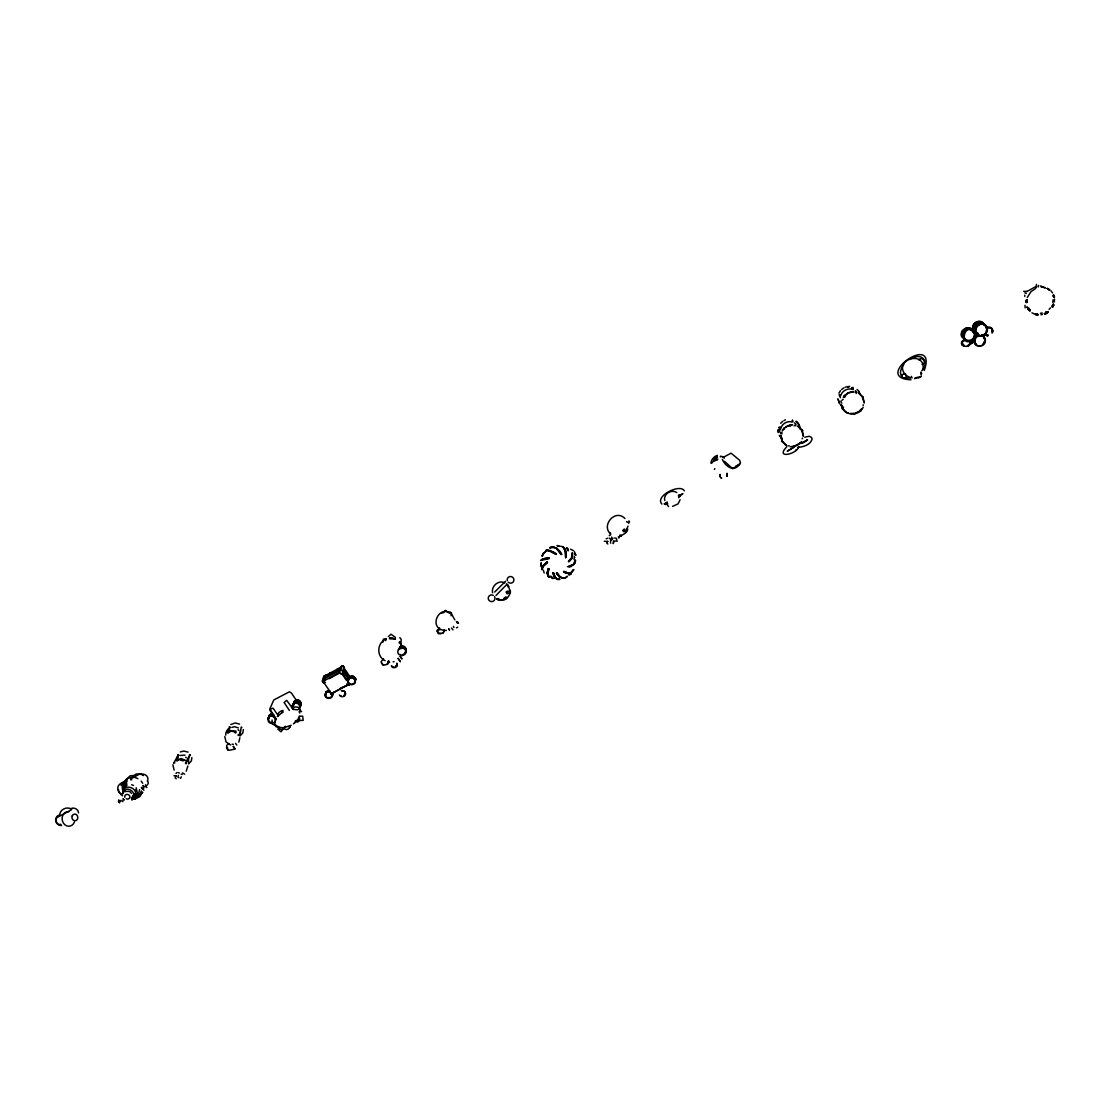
<?xml version="1.0" encoding="UTF-8"?>
<svg xmlns="http://www.w3.org/2000/svg" width="1110" height="1110" viewBox="0 0 1110 1110"><rect width="100%" height="100%" fill="white"/><g stroke="black" fill="none" stroke-linecap="round" stroke-linejoin="round"><path stroke-width="1.5" d="M1053.029 299.839L1052.793 302.628M541.846 569.638L541.86 567.904M627.955 526.085L625.332 533.272L618.978 536.824M962.495 343.434L964.132 345.376M510.059 591.061L508.366 585.844M510.045 591.741L510.059 590.645M1054.5 299.214L1054.32 301.934M177.475 760.586L178.058 757.617M328.976 690.6L325.841 692.099L325.757 695.568M323.468 682.095L323.537 681.179M340.479 670.052L324.453 678.654L325.063 677.072L341.297 668.497M1026.695 302.42L1026.431 301.906C1027.402 297.619 1026.306 304.917 1027.111 301.074C1027.305 296.231 1026.403 306.984 1026.278 300.227M1026.431 301.906L1027.111 301.074C1025.709 299.284 1025.89 303.308 1027.111 301.074L1026.528 299.714M330.114 692.557L331.279 694.388L333.166 693.32M778.36 429.875L778.429 432.262M779.692 429.917L779.761 432.012M780.816 435.189L782.037 440.989L786.282 445.138M574.938 554.57L574.439 553.03M803.099 436.022L801.906 430.208L797.646 426.046M618.88 537.393L618.853 538.1M278.027 714.618L278.86 712.537L281.163 710.997M845.362 395.757L844.266 395.438L845.196 396.006M181.36 776.833L180.5 778.401M991.827 331.266L991.813 330.53M345.404 693.5L343.698 695.998M860.305 410.256C861.193 412.49 861.957 408.064 859.792 410.686M118.479 789.487L118.895 792.207L121.85 794.427M975.385 335.997L975.44 335.275M963.73 339.729L963.716 341.089M963.66 341.214L964.188 338.189M1054.195 295.94L1053.376 296.523L1053.543 295.038L1054.306 296.939L1053.376 296.523C1053.043 291.888 1055.471 299.991 1054.028 296.592M444.264 630.549L443.653 632.173M1052.197 307.068C1055.111 300.255 1052.238 310.772 1052.46 305.514L1053.709 304.945L1053.348 304.209M1052.71 306.637L1053.473 304.875M613.761 541.569L613.219 543.512M972.818 327.977L973.026 326.562M985.125 325.077L984.029 324.55C980.838 316.933 968.753 324.37 973.928 330.711C971.361 326.52 976.509 321.081 980.976 322.497M974.219 341.214L976.62 336.732L981.517 335.678M985.291 340.187C986.346 347.166 974.358 348.845 974.192 341.478M986.54 329.434L986.596 327.644M565.614 557.928L565.85 552.35L563.034 547.272M625.735 531.177C626.096 534.84 629.467 526.737 626.484 529.387M172.882 764.748L174.117 770.104M295.94 720.695C297.341 724.65 300.935 719.446 299.145 717.226M122.821 793.47C124.056 784.326 138.681 791.791 131.688 797.951L132.645 797.868M566.114 556.859L566.225 552.28L563.519 547.147M224.803 736.513L226.01 741.91L230.672 745.06M566.336 557.123L565.49 549.27M540.806 565.698L541.194 562.895M565.573 557.137L564.796 549.575M922.979 369.533C925.823 349.761 892.551 359.557 905.441 374.791M973.068 326.881C973.248 321.428 981.67 319.389 984.057 324.425M267.982 718.17L269.341 721.694M540.736 566.003L541.139 563.131M141.317 790.972L139.638 795.315L134.726 799.144L139.791 796.702L142.177 792.165M299.783 707.472L299.506 703.768L295.926 702.019M299.284 707.916C304.182 692.224 281.621 710.497 298.091 709.706M1028.443 309.329L1027.624 307.664L1029.997 310.925L1028.054 308.747L1028.47 309.662M350.635 677.169C345.557 678.71 348.568 686.618 353.23 684.246M348.124 679.417L349.414 677.003M348.484 679.473L348.373 680.652M355.547 679.514L354.673 682.095M575.23 560.245L573.37 564.477L569.069 566.336M503.718 598.748C503.912 601.426 509.254 596.625 505.813 597.083M736.388 465.728L735.444 466.561M738.358 464.479L737.415 465.312M575.202 562.59L575.59 560.217M348.443 679.042L349.234 677.155M1054.403 296.62L1054.292 297.078M121.059 785.491L122.419 782.605L125.916 780.538M325.813 692.862L325.785 694.194M332.431 694.61L332.459 693.278L349.178 683.857M331.168 696.927L332.611 695.013L332.542 692.959M546.883 573.676L548.243 568.486M611.638 537.046L611.721 539.28M283.494 727.508C284.465 731.004 289.988 729.672 290.057 726.328M292.665 709.165C293.442 704.531 302.558 707.778 299.908 711.801M992.52 331.987C994.13 328.255 988.982 325.466 986.221 328.005M992.77 331.168L992.34 332.528M974.053 338.55L974.677 343.046L977.133 345.39M680.097 499.736L678.03 503.926L672.604 506.368M229.035 731.296L229.617 729.547M961.787 343.004L961.773 344.142M405.733 652.944C407.8 648.351 400.252 645.146 398.282 649.641M402.167 655.691L404.886 654.47L405.885 652.153M719.932 474.83L720.154 476.356M628.829 523.365L628.149 522.213M961.746 331.973L962.55 337.065L965.853 340.007M972.915 327.075L973.623 324.855M974.08 336.274L974.316 335.4M974.677 335.359L974.067 337.079M987.081 330.475L985.971 332.972L983.002 335.192M985.194 341.034L982.142 345.141M1036.907 313.95C1032.508 313.825 1039.695 316.045 1036.907 313.95C1033.507 313.02 1036.504 316.031 1036.907 313.95L1038.363 314.824L1036.907 314.643M59.746 814.199C60.634 808.968 67.419 806.207 71.72 809.315M509.143 591.047C510.642 587.717 511.058 595.362 509.129 593.337M509.865 593.226C508.866 599.012 501.526 602.272 496.628 598.914M347.971 680.291L348.651 678.959M610.542 540.39L610.639 543.192M572.344 555.638L571.594 558.039L568.625 561.271M269.12 715.77L269.133 718.004M332.653 694.888L331.474 696.664M339.133 671.425L339.105 672.48M794.122 425.893L795.065 425.005L795.925 425.893M802.599 438.062L802.1 438.825M292.332 705.738L294.747 702.061M299.214 707.972L300.089 705.336M292.499 705.225C294.178 700.465 302.392 704.489 299.131 708.499M300.421 706.251C302.364 703.809 300.075 699.855 297.036 699.897M325.299 693.694L327.311 691.78L330.142 691.849M840.395 395.646L839.243 394.438L839.59 396.076M349.053 677.905L348.831 678.765L349.359 678.252M548.395 568.611L547.133 573.509L548.895 576.784M355.547 680L354.603 681.512M548.756 568.722L547.868 575.563M863.15 405.608L863.205 404.72M548.964 568.708L547.632 573.759L549.367 577.047M1028.235 309.301L1029.442 309.51L1028.914 310.231M299.769 707.472L298.978 709.012M300.907 705.488C302.114 703.893 298.951 698.884 295.662 700.965M388.209 663.239L388.819 662.17M451.104 615.773L451.423 612.803L448.093 612.609M387.987 662.129L387.917 661.324M388.417 662.864L388.916 661.116M295.968 720.834L294.372 723.151M293.623 702.908L294.858 701.34M727.078 476.135L727.022 473.29M720.112 474.358L719.779 476.579L721.375 478.008M629.564 522.019L628.884 520.867M344.613 694.416L344.697 692.862M268.023 718.309C270.396 712.592 279.123 719.419 273.629 722.763M438.755 629.911L440.129 629.661M173.715 763.07L178.516 754.564L176.143 760.822M177.808 754.703L178.793 755.452M185.425 763.139L190.101 754.634L185.828 763.708M189.408 754.758L190.379 755.521M186.535 763.583L185.55 762.82M1027.222 297.48L1031.079 291.569L1035.824 288.406M229.243 726.675C232.115 726.717 225.108 729.45 225.732 735.167M233.419 744.324L232.156 744.199M238.234 735.5L238.275 734.418M241.897 727.494C240.259 724.663 241.938 733.668 238.553 735.333M274.905 716.685L274.836 718.725M188.533 762.986L188.644 758.255M717.421 457.445C714.937 458.263 716.977 461.899 717.809 459.138M714.382 469.447L714.868 468.628M227.203 732.697L230.214 727.438M973.151 326.201L975.44 322.746L978.729 321.581M240.121 734.973L240.259 730.186M986.124 331.293L986.499 330.447M405.747 651.168L405.858 648.323L403.61 646.311M573.468 569.596L570.651 572.899L568.264 573.107L563.894 571.289M573.495 569.999L570.582 573.412L568.126 573.62L563.769 571.872M573.828 569.694L570.845 573.121M284.382 727.3C283.369 730.741 277.694 729.728 277.805 726.176M299.52 716.658L297.119 720.598L293.442 723.873M542.332 556.096L543.525 553.585M272.047 720.001L272.325 724.233L275.668 725.163M541.971 555.985L543.206 553.418L545.523 551.809M542.249 555.735L543.47 553.182L545.745 551.587M992.076 333.055L992.451 332.362M344.169 668.817C345.793 665.556 339.882 664.793 340.479 668.206M342.934 672.854L341.02 674.172M350.011 684.204L348.11 685.272L346.944 683.704M350.482 684.204L340.298 688.269M131.951 798.617C135.24 789.959 136.849 795.856 132.076 799.727M443.931 611.998L445.471 610.32L447.663 612.248M1024.988 305.292L1025.168 307.831M1026.597 300.63L1026.75 299.617M984.098 342.144L984.459 341.45M277.819 729.09L280.941 731.795L285.478 726.259M178.405 775.266L177.975 777.18L178.974 777.638M611.013 539.765L609.432 538.142M238.83 742.146L239.857 737.789M396.395 665.417L395.826 666.166M1026.667 307.331L1027.055 306.582M354.784 683.08L355.658 678.335L352.508 675.921M1038.544 285.409L1038.225 287.018M388.653 662.601L387.945 663.6M405.677 652.819L402.292 655.011M620.712 536.324L621.42 535.409L619.893 535.006M838.91 393.093L840.52 390.623M863.136 407.301C859.279 416.68 843.517 416.181 841.574 405.719M147.311 781.135C149.711 777.402 145.022 772.643 141.15 774.558M574.023 559.565L574.411 556.984M126.29 779.497L130.106 775.848L134.504 775.418M962.037 331.266L966.269 328.158M924.241 370.462C938.116 330.877 870.587 377.844 910.977 379.814M974.594 338.12C957.722 352.744 964.091 316.766 975.385 334.623M974.816 338.161L978.104 335.317M784.465 429.07L783.951 428.113M790.681 425.685L790.167 424.728L790.14 425.824M786.685 445.526L786.685 446.345M854.173 413.406L854.409 414.377L854.991 413.475M138.32 794.718L139.61 789.529M140.901 793.039L137.21 796.494M142.829 792.29L140.332 795.107M132.992 776.806L136.142 773.989L141.345 774.017M542.179 567.487L547.355 562.354M726.967 476.301L727.022 474.137M541.527 567.404L547.133 561.896M782.314 430.555L784.728 427.669M1047.271 288.489L1049.727 289.904L1047.229 288.447L1049.727 289.904L1048.173 289.613M276.015 718.267L274.739 724.053L277.833 727.244M388.306 636.64L391.025 634.24L395.465 637.459M294.58 701.201L293.928 703.324M228.008 733.197L231.116 730.658L235.986 731.06M300.213 705.225L300.852 703.102M300.338 705.724C302.364 703.213 298.576 699.758 296.009 700.909M974.663 337.121L978.396 334.387M787.448 451.229L792.221 448.204M1047.313 312.465L1047.743 311.702L1045.911 312.257L1044.621 313.922L1045.384 313.839L1044.205 313.617L1046.217 313.63L1045.911 312.257L1048.215 312.09L1046.494 312.687M443.417 632.506L444.153 629.772M269.328 715.367L270.687 714.16M572.163 558.316L568.903 561.854M918.9 359.931C922.119 355.519 927.35 363.025 922.091 364.469M921.869 370.643C929.056 363.345 923.229 353.202 913.572 357.573M903.734 364.552C900.959 368.34 898.864 373.446 902.153 376.665M610.916 539.46L611.596 539.987M782.522 430.333L783.41 429.154M974.053 339.133L969.793 342.934M801.67 441.502L797.355 445.485L790.181 446.844M843.198 397.311L848.692 392.607L853.687 391.691M962.19 342.31L962.994 341.561M326.173 692.043L327.547 690.892M969.196 345.224L970.223 343.573L969.682 341.422M296.703 700.84L291.32 692.904L289.377 691.821L273.754 699.994L269.827 709.012L273.837 715.409M575.091 562.923L571.4 566.183L567.432 566.697M385.808 638.888L385.767 640.664M574.813 562.714L573.357 564.601L568.875 566.253M186.216 771.172L187.854 766.025M294.455 701.714L293.692 705.571M300.602 706.085L299.672 707.07M609.223 535.658L610.667 534.742M355.256 682.372L354.034 683.885M717.06 456.543C711.454 460.039 714.784 463.744 716.297 458.68M798.881 446.844C796.342 454.517 774.933 458.985 786.643 446.983M606.213 538.766L607.808 538.197M616.647 539.862L616.508 538.308L614.663 537.975M1050.407 307.872L1049.116 309.357M1053.432 304.237L1053.085 305.333M843.655 396.492L847.541 393.162L853.396 391.761M844.752 397.241L845.473 396.381M860.722 409.798L861.54 408.827M1036.462 284.368L1036.282 287.337M974.011 324.578L977.854 322.108L981.809 322.788M972.957 338.564L973.567 337.856M443.612 612.664L441.378 613.206M974.691 340.964L969.751 344.572M974.857 341.186L969.21 344.752M133.852 796.883C141.22 788.211 121.906 781.967 122.78 793.303M147.269 785.131L148.296 783.327L147.755 781.065M496.004 595.46L506.798 584.443M503.954 598.346L505.355 597.263M494.727 592.032L505.522 581.238M780.635 423.271L782.786 421.287M268.592 718.739L270.396 715.131M277.333 716.463L283.203 711.829M325.494 682.262C320.568 685.689 322.594 673.853 326.548 675.504M388.125 663.405L387.223 664.224M354.714 682.039L355.45 678.973M918.234 377.705L920.703 376.748L914.626 378.677M176.726 760.628L181.221 758.56L185.745 760.433M326.964 692.085L327.852 691.447M714.327 459.054C709.096 469.766 709.845 457.389 717.421 455.377M792.679 448.149L793.248 447.621M801.739 443.403L804.223 441.447M347.929 684.606L348.748 685.231L347.61 685.272M795.579 450.452L796.564 449.494M1028.346 308.275L1029.733 310.092L1028.665 309.44M1029.275 309.232L1029.803 310.023L1027.624 307.664L1028.096 308.857M792.928 421.633L792.554 420.01L792.027 421.633M607.628 541.347L606.795 543.109L607.85 544.025M1027.721 308.413L1027.555 307.734L1028.151 308.455M855.047 392.371L856.309 392.052L856.212 393.592M404.623 653.388C408.702 650.321 403.11 644.258 399.433 647.463M176.088 775.932L175.116 777.694L176.254 778.762M613.414 543.456L613.539 541M792.901 447.94L787.379 450.993M137.654 795.468L133.672 797.688M443.265 632.672L442.39 633.38M971.25 340.34L969.932 341.339M568.889 561.521L571.928 558.205L572.427 553.279M784.423 428.071L787.961 425.685L791.638 424.811M841.56 389.541L843.988 387.792M723.012 457.5L731.074 453.171L739.593 460.234L740.495 462.592L739.704 464.479L732.655 468.725L724.483 461.274M568.362 561.355L571.511 557.983L572.038 553.058M387.765 663.766L386.807 664.488M294.899 700.868L295.676 700.354M621.253 535.977L618.381 536.81M547.119 562.062L543.081 565.42L541.86 568.986M1029.442 309.51L1029.816 310.869M799.158 443.514L794.746 445.915M547.577 562.492L543.414 565.933L542.179 569.472M1045.911 312.257L1047.118 313.131L1047.743 311.702M715.339 458.208L716.491 457.348M565.045 577.824L567.21 576.229M567.46 576.506L565.24 578.13L562.631 578.352M969.238 345.293L968.087 346.029M1023.684 291.347L1026.708 291.389M457.736 627.219L456.446 627.816M299.423 719.946L297.882 720.751M226.842 745.157L228.702 743.964M404.817 652.86L406.399 649.988L404.664 646.686M442.876 632.991L439.962 633.935M438.95 629.148L437.271 631.604L438.811 633.741M230.825 724.511L235.181 722.985L239.58 724.067M188.547 763.971L191.378 760.877L191.877 757.533M239.94 736.055L242.826 732.919L243.354 729.561M349.178 678.404L350.344 677.711M133.269 797.368L131.521 798.367M354.506 683.163L352.397 683.913M966.338 329.725C962.259 331.585 961.857 338.175 966.186 339.965M971.458 339.688L972.249 339.188M976.37 335.567L978.368 334.637M125.388 791.61C123.862 791.791 130.758 790.001 131.355 793.428M139.804 795.454L137.571 796.661M124.556 790.306L125.527 789.696M126.901 783.091L123.196 787.059L123.196 793.581M399.142 642.981L399.614 641.566M127.331 780.829L123.168 785.311L123.626 791.513M399.975 646.714L401.043 646.325M785.727 426.892L792.582 424.866M858.765 411.463L855.311 413.114M1026.695 291.611L1036.601 286.172M540.889 560.494L549.297 558.51M540.542 560.411L541.944 559.606M617.382 541.097L614.274 541.028M228.591 744.019L229.298 743.617M919.468 377.317L920.967 376.47M70.235 808.968C73.357 806.706 78.449 808.899 78.56 812.853M124.958 781.995C115.926 783.702 115.634 790.653 122.558 795.787M130.744 778.832L140.082 773.85L143.315 774.891M339.535 670.939L341.575 670.052L342.976 671.8M173.84 762.75L174.853 762.847M323.745 680.999L339.355 672.507M329.101 678.71L339.202 673.215M664.321 503.857L667.138 502.192M678.501 496.156L682.719 493.728M664.404 503.912L667.235 502.372M678.598 496.337L682.747 493.853M843.045 408.952L842.101 408.646L843.059 408.133M348.831 684.412L331.46 693.667L323.468 681.984M799.783 442.876L800.712 443.445L799.658 443.459M1047.424 312.784L1044.621 313.922M1045.995 313.658L1047.465 312.867M968.836 345.585L967.615 346.209M283.036 710.344L281.593 711.427L282.495 712.523M918.913 377.622L920.703 376.748M327.145 692.016L328.074 691.752M385.947 639.263C376.9 642.593 376.276 656.607 385.059 660.672M291.222 725.232L284.007 727.744L278.111 727.314L279.637 727.716M386.89 664.377L384.754 664.987M784.035 420.496L785.367 419.871M383.533 658.854L380.994 661.907L382.992 664.723M805.069 440.975L806.831 440.268M607.85 541.5L604.326 541.264M127.178 784.992L123.474 788.072L123.293 792.443M911.13 358.585L912.351 358.031M979.256 323.551L976.3 325.771L975.135 330.058M967.199 329.337C963.064 330.239 961.066 336.15 964.41 339.036M180.306 751.956L183.719 751.04L188.089 752.108M295.135 701.201L295.857 700.798M228.133 732.087L231.601 731.157L236.055 732.253M349.65 678.099L350.899 677.558M270.299 715.409L273.712 715.242M176.157 760.378L179.612 759.462L184.038 760.544M353.049 684.412L353.743 684.024M231.837 727.397L234.654 726.703L238.414 727.952M180.264 755.48L185.009 755.133M502.761 599.927L500.291 600.177M914.654 378.399L917.457 377.247M550.255 547.729L552.419 546.855M549.894 547.952L554.362 547.341M549.727 547.619L551.934 546.731M439.588 627.996L436.896 630.535L438.45 633.56M271.145 713.994L268.967 715.437L268.759 718.503M389.665 637.848L393.134 638.181M1053.432 295.773L1053.626 295.01M804.778 437.16L809.232 436.285L811.479 437.368L812.118 439.171C810.231 444.957 803.349 446.969 797.826 447.399M176.171 775.959L173.951 775.682M845.348 387.154L849.705 386.322M324.175 683.33L322.15 681.04L325.161 679.514M613.053 538.128L612.068 539.613M132.215 798.132L133.061 797.868M136.183 796.966L133.686 797.341M59.884 814.948C54.043 815.67 54.334 825.077 60.481 824.883M61.619 825.535C57.97 826.27 53.585 819.818 57.304 817.39L71.373 809.884M980.158 323.287C973.9 323.676 973.317 333.236 978.895 335.192M966.852 329.379L968.087 329.073M982.1 335.456C987.262 335.428 989.704 327.311 984.806 324.966M969.363 340.368L970.265 340.118M568.931 574.369L570.734 573.856M568.764 574.98L570.596 574.467M569.18 574.508L571.026 573.995M299.908 705.336C299.311 701.895 292.721 701.395 292.984 705.363M967.101 346.348L967.837 346.043M330.086 697.566L327.797 697.677M324.939 694.527C324.55 699.924 333.888 699.48 332.334 694.097M782.148 432.04L781.204 432.914L782.064 433.788M789.21 445.818L788.308 445.818M967.268 346.195L966.56 346.445M296.009 700.063L297.133 700.008M296.647 700.049L294.247 701.229L293.512 703.657M542.235 559.079L549.048 557.9M542.374 559.44L549.089 558.274M1052.46 305.514L1053.64 305.25L1053.126 306.429L1052.46 305.514L1052.502 307.165M569.055 566.988L571.47 566.433M350.968 676.045L352.05 676.004M903.887 373.626L901.597 375.346L902.929 378.219M904.095 378.399C907.189 378.288 906.939 373.154 903.734 373.626M389.402 638.777L392.302 638.444M393.148 661.81L394.036 661.685M394.744 667.221L396.922 665.625L396.811 663.364M610.472 532.98L610.528 534.215M910.672 378.024L904.081 377.913M806.526 440.337L807.234 440.198M327.894 690.614L328.907 690.476M229.076 750.277L234.404 749.264M278.929 726.981L276.182 726.745L274.42 724.622M988.427 327.963L991.605 328.518L992.659 330.905M800.809 443.265C803.14 443.792 808.163 439.255 807.65 440.018M341.394 690.642L343.184 690.781M341.478 690.739L342.352 690.642M1040.944 314.754L1042.318 314.505M136.336 797.049L133.908 797.521L137.349 793.206L136.197 787.753M1042.332 313.02L1040.445 313.27M546.009 550.671L549.95 551.046L555.957 554.417M549.228 557.775L544.275 558.455M440.906 633.227L439.713 633.283M546.217 550.074L550.241 550.463L554.681 553.002M272.547 723.137C265.054 724.553 267.912 711.732 274.059 716.338M545.718 550.505L547.466 550.255M401.459 646.062L404.179 646.409M979.963 323.149L981.074 323.176M967.74 329.129L969.002 328.962M981.198 335.567L982.433 335.567M980.477 345.737L978.756 345.834M847.874 387.002L849.122 386.849M854.062 413.406L850.288 413.475M350.954 676.309L354.229 677.142L355.7 679.681M351.19 677.017L353.466 677.225L355.505 679.154M350.718 677.724L351.537 677.488M352.689 684.398L350.94 684.357M296.217 700.812L298.701 701.02M296.009 702.006L294.608 703.296M386.197 638.569L383.366 639.18L382.742 642.413M131.702 798.839C140.998 791.985 140.512 796.702 131.59 799.811M570.512 573.051L568.167 573.246L563.963 571.539M564.782 578.13L559.815 577.255L556.596 573.218M130.633 779.803L131.826 779.733M575.216 553.946L575.965 555.153M446.373 630.48L443.514 630.341M389.665 638.333L395.174 639.166M988.094 334.887L986.568 334.582M987.997 335.789L986.818 335.761M968.836 344.96L968.142 344.974L969.585 344.822L969.585 342.851M176.976 772.56L175.977 773.392M351.287 677.655L352.633 677.6M299.2 716.116L302.669 716.172L303.21 720.348L295.413 720.695M720.695 456.127C718.947 458.166 723.151 454.545 724.303 458.194M291.555 707.25L293.387 707.334M862.886 398.032L863.205 396.922L862.664 397.893M1041.277 287.157L1045.329 287.615M1035.699 314.505L1035.824 314.629M559.274 579.17L556.901 579.129L554.958 577.769L552.988 572.982M559.717 579.129L557.359 579.087L555.444 577.713L553.474 572.788L555.264 577.588L557.151 578.92M557.303 579.462L559.731 579.517M980.879 323.038L983.585 323.676L985.736 326.52M982.641 324.189C977.036 323.246 973.04 331.557 978.132 334.776M968.655 329.018L969.904 328.99M967.559 340.465L968.808 340.451M966.199 339.84C963.327 339.174 959.692 342.449 962.245 345.03M966.033 346.348L963.147 345.696M987.733 335.678L984.598 334.512M289.113 727.092L289.946 727.119M506.729 584.36L507.756 584.831M351.981 675.893L352.994 676.115M131.507 797.507L132.714 797.577M497.71 598.457C494.602 599.053 501.623 601.273 498.806 598.845M182.442 772.837L184.621 774.211M341.672 666.819L325.618 675.449L325.355 677.627M342.379 670.537L348.817 679.806M278.457 715.978L273.06 708.152L270.243 709.276L270.063 710.455L276.14 719.363M552.364 546.564L557.151 548.298L561.577 554.181M551.85 546.841L556.707 548.617M388.458 661.893L389.665 662.073M181.083 760.336L182.983 760.808M297.563 699.91L299.534 700.646M271.437 722.541L269.813 722.013M351.912 677.669L354.603 678.779L355.325 680.929M969.557 329.032L971.805 329.49L973.137 331.488M977.757 332.903L976.051 332.445L975.135 330.766M975.954 332.958L977.66 333.416M978.076 333.749L975.191 332.542M966.685 340.298L967.892 340.423M982.669 323.218C975.676 319.944 970.529 331.973 978.229 334.193M983.529 324.342C979.187 322.788 974.233 327.367 975.662 331.807M1036.407 314.588L1037.642 314.81M560.578 546.273L562.423 546.647M979.478 321.623L982.6 323.329L981.379 322.469M976.606 332.459L977.397 332.611M178.28 772.629L179.348 772.962M182.179 774.475L181.097 774.142M342.754 690.587L343.642 690.85M557.206 545.87L559.107 546.3M557.262 545.496L559.218 545.953M383.172 664.821L383.88 664.987M393.19 638.514L395.451 639.207M504.911 582.903C498.654 579.545 491.05 586.108 492.59 592.768M843.198 399.184L841.88 400.391M570.554 549.159L573.662 550.782M297.411 720.057L299.242 719.613M547.938 550.199L555.957 554.043M131.66 784.756L133.422 785.408M456.404 621.558L458.527 623.098M273.643 714.743L269.758 715.215L268.551 718.711M964.326 346.278L962.689 345.418M330.003 691.128L326.201 691.599L325.063 695.262M401.043 654.886L399.877 654.4M393.495 667.152L391.788 666.028M720.543 477.564L721.639 478.049M1040.403 285.867L1045.245 287.976M910.172 377.525L906.37 375.624M968.517 328.241L971.375 330.35M965.006 338.328C954.919 332.889 970.834 322.136 974.941 332.334M965.076 338.98C954.6 335.456 967.726 321.373 972.374 331.002M970.445 329.198L972.041 329.92M978.215 334.054L977.397 333.763L978.049 334.041M981.517 335.137L983.793 336.455L985.167 339.105M978.576 335.081L983.113 336.399L984.931 339.119M965.964 339.826L964.368 339.105M1029.803 310.009L1028.79 309.329L1029.803 310.009L1029.164 308.413M982.003 322.954L983.682 323.662M983.196 324.245L984.362 324.647M442.585 630.105C428.751 626.331 439.366 604.867 450.827 613.4M1024.877 292.86L1026.306 293.512M382.7 664.64L383.422 664.89M452.977 629.897L451.479 628.01M456.64 621.78L457.889 622.349M403.388 646.95L405.317 648.934M343.573 667.304L349.83 676.531M137.917 778.707C129.426 773.448 118.187 783.563 123.765 792.387M1034.27 313.991L1031.925 312.798M986.526 335.484L985.291 334.637M848.012 412.698C848.72 414.946 841.505 408.799 841.422 404.706M661.921 504.079C654.331 496.225 680.041 483.28 684.343 490.787M562.368 578.033L560.05 576.978L556.901 573.01M562.562 578.019L560.217 576.936L556.97 572.802M507.811 586.774L508.574 586.815L508.297 585.511M438.991 633.102L438.131 632.381M352.994 677.933L355.228 680.388M341.2 695.956L340.493 695.526M676.753 492.576C671.439 488.872 663.156 494.033 664.723 500.485M556.498 553.946L552.669 551.67M234.89 732.572L235.75 733.058M964.84 338.897L962.245 336.441M983.502 323.523L984.445 324.078M563.505 571.955L565.587 573.135M457.056 621.947L458.25 622.738M456.779 622.433L457.598 623.071M119.533 802.71L118.423 801.184L119.63 802.586M842.532 406.621L843.558 407.245M858.46 392.968L862.082 396.159L863.899 401.848M566.974 548.382L568.375 550.657M228.147 750.263L226.454 747.835M566.433 548.132L567.543 548.812M300.158 710.58L301.587 711.635M976.522 344.461L974.386 342.324M982.253 334.79L984.861 338.37M981.85 335.026L983.751 336.954M566.613 547.785L567.751 548.506M974.871 332.473L976.828 335.789M975.288 333.708L976.758 335.914M353.868 676.476L355.561 678.668M353.591 677.017L353.965 677.475M667.693 505.452L668.511 506.562M457.126 621.85L458.375 622.946M228.299 750.041L226.606 747.613M786.074 445.471L782.134 441.489L780.76 435.8M798.159 426.337L802.1 430.347L803.46 436.05M399.808 637.653L401.154 639.249L400.946 644.702M859.015 393.245L863.08 397.533L864.274 403.069M326.77 697.26L325.036 695.068M343.947 691.114L344.752 691.627M451.423 613.844L454.864 619.907M450.688 613.289L451.59 613.969M449.564 630.133L448.717 629.009M382.617 664.515L381.507 663.156M796.023 421.425L796.98 422.161M344.28 691.35L345.252 692.349M975.621 332.875L974.386 331.89M984.265 323.94L987.137 328.685M982.128 322.899L983.946 324.522M976.62 333.069L977.48 333.763M299.048 701.229L299.825 702.061M142.496 789.099L141.4 787.573M60.148 824.092L60.897 824.716M984.931 324.495L985.833 325.383M985.472 325.521L986.637 327.02M982.808 323.44L983.959 324.939M506.687 584.054L507.686 584.998M142.413 774.641L143.523 775.612M782.106 438.63L779.387 435.467M796.37 421.287L799.089 424.464L800.407 428.682M547.757 576.118L549.159 577.366M840.797 405.219L841.852 406.163M142.677 788.933L141.567 787.406M121.892 800.421L122.905 801.711M233.364 746.378L235.056 748.82M399.239 654.72C393.481 649.405 406.052 644.688 405.858 652.264M550.99 576.27L553.058 578.282M550.477 576.465L552.572 578.49M781.801 438.367L779.567 435.606M626.637 521.506L627.15 522.269M550.865 576.492L552.988 578.546M330.183 673.576L330.017 672.66M840.728 405.039L841.588 405.871M857.073 389.443L857.933 390.29M330.794 694.402L333.25 693.806L333.68 692.265M326.618 675.213L323.884 676.032L324.689 678.765M233.197 746.517L234.904 748.959M624.944 518.537C615.634 508.477 600.829 525.113 610.5 533.882M559.745 577.519L556.332 573.218M556.942 548.604L560.3 552.78M974.413 332.723L975.301 335.498L974.261 342.06M962.55 345.349L961.704 344.364M556.721 548.756L561.105 554.639M143.884 790.209L142.954 788.849M398.212 658.355L400.321 661.574M399.544 641.996L402.458 647.061M1050.99 290.889L1052.599 292.943M975.912 332.306L976.675 333.111M398.088 658.452L400.197 661.671M141.164 781.135L142.704 783.271M797.826 422.993L800.435 429.487M563.186 547.022L564.99 549.394M118.701 800.185L119.464 801.226M118.576 800.352L119.325 801.392M123.266 798.798L124.015 799.852M123.127 798.978L123.89 800.019M120.019 800.296L120.768 801.337M146.02 786.282L146.77 787.323M145.785 786.477L146.548 787.531M143.273 785.505L144.036 786.546M143.065 785.7L143.814 786.74M143.218 786.893L143.967 787.933M145.465 784.77L146.215 785.811M974.136 330.267L973.179 328.338M300.283 701.367L300.99 702.81M226.509 746.197L227.744 747.96M235.57 743.325L236.805 745.087M401.431 645.396L402.222 646.991M289.405 710.414L284.104 702.519L286.685 700.327L293.456 709.581M343.295 669.08L349.331 678.168M342.407 673.34L349.095 683.427M342.13 673.881L346.459 680.388M559.315 550.435L561.813 554.389M400.266 656.121L401.945 658.702M400.072 656.343L401.737 658.924M574.494 551.809L575.604 554.972M448.773 628.801L449.383 629.759M453.407 626.401L453.921 627.58M837.842 398.712L839.757 403.929M858.516 390.817L860.236 394.66M974.247 331.571L972.971 328.338M972.374 330.128L973.47 332.292M974.968 342.532L974.122 339.951M858.668 391.233L860.153 394.48M339.369 694.985C340.825 698.467 347.069 696.317 345.265 692.709M554.806 578.06L552.738 572.982M739.87 463.356C734.82 473.11 725.51 466.783 722.346 459.373M177.725 760.641L176.934 757.325M1053.778 296.87L1054.195 297.66M396.964 663.35C399.073 666.943 392.912 669.718 391.275 666.069M911.379 376.415L912.059 377.955M921.022 372.003L921.716 373.654M920.648 373.251L921.3 375.138M839.368 403.083L838.258 399.683M299.117 711.663L299.714 712.995M345.099 692.335L345.571 693.25M986.082 325.979L986.832 328.685M574.286 556.29L574.73 557.456M292.721 707.389L292.402 705.766M332.043 693.056L332.376 694.291M348.36 682.262L348.082 681.207M543.276 570.124L544.205 572.968M136.072 789.335L136.363 790.611M1026.112 301.504L1026.459 302.517M984.015 337.579L984.251 338.952M337.232 669.122L337.454 669.927M962.217 336.261C959.65 327.741 974.497 325.716 974.413 334.512M973.151 331.668L973.345 332.528M985.07 338.522L985.333 339.924M388.611 661.13L388.694 661.921M332.237 693.57L332.473 694.818M567.723 549.089L567.987 550.643M778.276 432.636L778.027 429.848M572.358 552.933L572.607 555.444M974.774 334.457L972.929 327.45M985.25 339.341L985.375 340.77M355.505 680.763L355.339 681.457M1024.738 295.232L1024.752 296.425M74.467 821.899A7.326 6.382 81.8 0 1 66.766 825.868A7.326 6.382 81.8 0 1 62.202 817.376A7.326 6.382 81.8 0 1 68.973 811.66M124.889 797.327A2.608 2.289 20.5 0 1 126.04 794.621A2.608 2.289 20.5 0 1 129.301 795.426A2.608 2.289 20.5 0 1 129.273 798.395M128.774 798.77A2.608 2.289 20.5 0 1 126.221 798.756M185.689 757.242A4.537 4.024 19.7 0 1 186.369 757.797M238.012 729.714A4.565 4.079 18.6 0 1 238.567 730.366M507.312 580.683A3.385 3.302 28.5 0 1 510.78 576.534A3.385 3.302 28.5 0 1 513.625 581.265A3.385 3.302 28.5 0 1 508.213 582.181M494.519 596.583A3.413 3.33 27.2 0 1 492.313 601.564A3.413 3.33 27.2 0 1 488.275 597.721A3.413 3.33 27.2 0 1 493.242 595.362M667.526 503.635A10.642 2.123 -27.5 0 1 665.445 504.065L665.695 504.537A10.642 2.109 -27.5 0 0 667.776 504.106M678.612 495.546A7.354 1.457 -27.5 0 1 678.571 497.724M678.418 495.171A7.354 1.471 -27.5 0 1 679.667 496.17M780.927 433.733A9.144 8.644 -26.6 0 1 780.594 432.65M780.524 429.237A9.144 8.644 -26.6 0 1 792.179 421.925M794.316 422.799A9.144 8.644 -26.6 0 1 796.12 424.2M841.852 403.18A9.282 8.713 -31.6 0 1 840.769 401.168M840.27 397.782A9.282 8.713 -31.6 0 1 840.423 396.617M840.714 395.479A9.282 8.713 -31.6 0 1 853.368 389.568M855.352 390.734A9.282 8.713 -31.6 0 1 856.948 392.371M339.396 672.077C345.376 680.291 344.586 654.276 339.396 672.077M781.565 441.267L782.647 441.586L781.565 441.267M793.428 446.47L794.51 446.803L793.428 446.47M801.642 430.347L802.738 430.68L801.642 430.347M622.932 530.469C624.777 535.117 626.179 525.71 622.932 530.469M850.565 391.996L851.661 392.329L850.565 391.996M506.285 591.949C507.409 597.582 509.809 588.369 506.285 591.949M778.984 427.406C779.053 430.846 782.175 425.838 778.984 427.406M851.856 387.695C851.883 391.192 855.102 386.1 851.856 387.695M449.994 612.415L449.217 612.581L450.854 612.456L450.091 612.415M72.219 815.892A3.344 2.914 81.6 0 0 75.147 820.748A3.344 2.914 81.6 0 0 77.256 815.6A3.344 2.914 81.6 0 0 72.219 815.892"/></g></svg>
